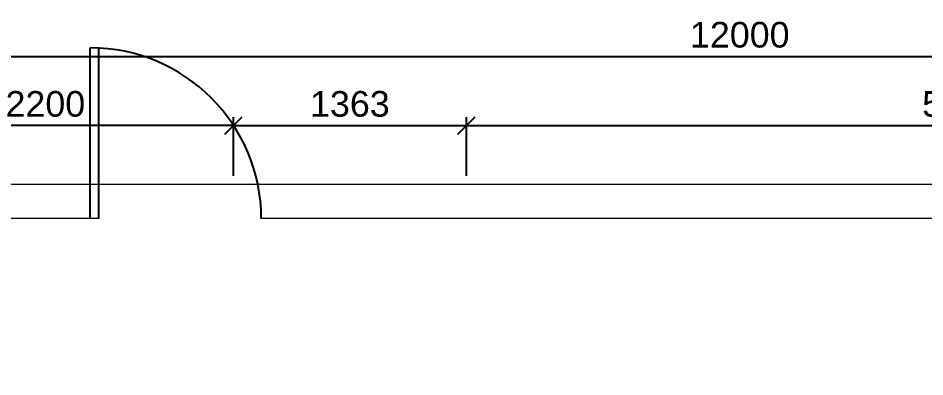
# Model space of a CAD drawing. Extents: x -1041800 to 1211622, y -13029 to 106851.
# Drawn here: x 61292 to 66597, y 23508 to 25609 of the extents above; entities that cross this region are included whole.
import ezdxf

# ---------------------------------------------------------------- set-up
doc = ezdxf.new("R2010")
doc.units = 0
doc.header["$MEASUREMENT"] = 0
doc.layers.get('0').update_dxf_attribs({"lineweight": 5})
doc.layers.add('SUPPORT', color=251, linetype='Continuous', lineweight=5)
doc.layers.add('VAN', color=7, linetype='Continuous')
doc.styles.get("Standard").update_dxf_attribs({"font": 'arial.ttf'})
doc.dimstyles.new('TL100', dxfattribs={"dimscale": 0, "dimtxt": 200, "dimasz": 100, "dimexe": 50, "dimexo": 50, "dimgap": 50, "dimtad": 1, "dimdec": 0, "dimtxsty": 'Standard', "dimblk": 'OBLIQUE', "dimcen": 2.5, "dimclrd": 6, "dimclre": 6, "dimclrt": 3, "dimadec": 0, "dimazin": 0, "dimtfac": 1, "dimtdec": 0, "dimtmove": 0, "dimatfit": 3, "dimldrblk": 'OBLIQUE', "dimfxl": 1, "dimarcsym": 0})

# ---------------------------------------------------------------- blocks, each defined once
blk = doc.blocks.new('_Oblique')
at = {"color": 0, "linetype": 'ByBlock', "lineweight": -2}
blk.add_line((-0.5, -0.5), (0.5, 0.5), dxfattribs=at)
blk = doc.blocks.new('*D181')
at = {"layer": 'Defpoints', "color": 0, "transparency": 16777216}
for p in [(71513.6, 25384), (59513.6, 24634.9), (71513.6, 24384.9)]:
    blk.add_point(p, dxfattribs=at)
at = {"layer": 'VAN', "color": 6, "lineweight": -2, "transparency": 16777216}
for p, q in [((59513.6, 24684.9), (59513.6, 25434)), ((71513.6, 24434.9), (71513.6, 25434)), ((59513.6, 25384), (71513.6, 25384))]:
    blk.add_line(p, q, dxfattribs=at)
at = {"layer": 'VAN', "color": 6, "lineweight": -2, "transparency": 16777216, "xscale": 100, "yscale": 100, "zscale": 100, "rotation": 180}
blk.add_blockref('_Oblique', (59513.6, 25384), dxfattribs=at)
at = {"layer": 'VAN', "color": 6, "lineweight": -2, "transparency": 16777216, "xscale": 100, "yscale": 100, "zscale": 100}
blk.add_blockref('_Oblique', (71513.6, 25384), dxfattribs=at)
at = {"layer": 'VAN', "color": 3, "transparency": 16777216, "insert": (65513.6, 25510.6), "char_height": 150, "attachment_point": 5}
blk.add_mtext('12000', dxfattribs=at)
blk = doc.blocks.new('*D182')
at = {"layer": 'Defpoints', "color": 0, "transparency": 16777216}
for p in [(63914, 24979.2), (62550.9, 24634.9), (63914, 24634.9)]:
    blk.add_point(p, dxfattribs=at)
at = {"layer": 'VAN', "color": 6, "lineweight": -2, "transparency": 16777216}
for p, q in [((62550.9, 24684.9), (62550.9, 25029.2)), ((63914, 24684.9), (63914, 25029.2)), ((62550.9, 24979.2), (63914, 24979.2))]:
    blk.add_line(p, q, dxfattribs=at)
at = {"layer": 'VAN', "color": 6, "lineweight": -2, "transparency": 16777216, "xscale": 100, "yscale": 100, "zscale": 100, "rotation": 180}
blk.add_blockref('_Oblique', (62550.9, 24979.2), dxfattribs=at)
at = {"layer": 'VAN', "color": 6, "lineweight": -2, "transparency": 16777216, "xscale": 100, "yscale": 100, "zscale": 100}
blk.add_blockref('_Oblique', (63914, 24979.2), dxfattribs=at)
at = {"layer": 'VAN', "color": 3, "transparency": 16777216, "insert": (63232.5, 25105.8), "char_height": 150, "attachment_point": 5}
blk.add_mtext('1363', dxfattribs=at)
blk = doc.blocks.new('*D183')
at = {"layer": 'Defpoints', "color": 0, "transparency": 16777216}
for p in [(69713.6, 24979.2), (63914, 24634.9), (69713.6, 24634.9)]:
    blk.add_point(p, dxfattribs=at)
at = {"layer": 'VAN', "color": 6, "lineweight": -2, "transparency": 16777216}
for p, q in [((63914, 24684.9), (63914, 25029.2)), ((69713.6, 24684.9), (69713.6, 25029.2)), ((63914, 24979.2), (69713.6, 24979.2))]:
    blk.add_line(p, q, dxfattribs=at)
at = {"layer": 'VAN', "color": 6, "lineweight": -2, "transparency": 16777216, "xscale": 100, "yscale": 100, "zscale": 100, "rotation": 180}
blk.add_blockref('_Oblique', (63914, 24979.2), dxfattribs=at)
at = {"layer": 'VAN', "color": 6, "lineweight": -2, "transparency": 16777216, "xscale": 100, "yscale": 100, "zscale": 100}
blk.add_blockref('_Oblique', (69713.6, 24979.2), dxfattribs=at)
at = {"layer": 'VAN', "color": 3, "transparency": 16777216, "insert": (66813.8, 25105.8), "char_height": 150, "attachment_point": 5}
blk.add_mtext('5800', dxfattribs=at)
blk = doc.blocks.new('*D187')
at = {"layer": 'Defpoints', "color": 0, "transparency": 16777216}
for p in [(60350.9, 24979.2), (60350.9, 24634.9), (62550.9, 24634.9)]:
    blk.add_point(p, dxfattribs=at)
at = {"layer": 'VAN', "color": 6, "lineweight": -2, "transparency": 16777216}
for p, q in [((60350.9, 24684.9), (60350.9, 25029.2)), ((62550.9, 24684.9), (62550.9, 25029.2)), ((62550.9, 24979.2), (60350.9, 24979.2))]:
    blk.add_line(p, q, dxfattribs=at)
at = {"layer": 'VAN', "color": 6, "lineweight": -2, "transparency": 16777216, "xscale": 100, "yscale": 100, "zscale": 100, "rotation": 180}
blk.add_blockref('_Oblique', (60350.9, 24979.2), dxfattribs=at)
at = {"layer": 'VAN', "color": 6, "lineweight": -2, "transparency": 16777216, "xscale": 100, "yscale": 100, "zscale": 100}
blk.add_blockref('_Oblique', (62550.9, 24979.2), dxfattribs=at)
at = {"layer": 'VAN', "color": 3, "transparency": 16777216, "insert": (61450.9, 25105.8), "char_height": 150, "attachment_point": 5}
blk.add_mtext('2200', dxfattribs=at)

msp = doc.modelspace()

# ---------------------------------------------------------------- linework, layer by layer
at = {"layer": 'SUPPORT', "color": 252, "lineweight": 5}
msp.add_lwpolyline([(59513.6, 18634.9), (71513.6, 18634.9), (71513.6, 24634.9), (59513.6, 24634.9)], close=True, dxfattribs=at)
for points in [[(61763.8, 24434.9), (59713.6, 24434.9), (59713.6, 18834.9), (66513.6, 18834.9)], [(68513.6, 18834.9), (71313.6, 18834.9), (71313.6, 24434.9), (62713.8, 24434.9)]]:
    msp.add_lwpolyline(points, dxfattribs=at)
at = {"layer": 'VAN', "color": 0}
for p, q in [((61713.8, 24434.9), (61713.8, 25434.9)), ((61763.8, 24434.9), (61763.8, 25434.9))]:
    msp.add_line(p, q, dxfattribs=at)
msp.add_arc((61713.8, 24434.9), 1000, 0, 90, dxfattribs=at)

# ---------------------------------------------------------------- dimensions: what is measured, and where the dimension line sits
for base, p1, p2, picture, middle in [((71513.6, 25384), (59513.6, 24634.9), (71513.6, 24384.9), '*D181', (65513.6, 25510.6)), ((60350.9, 24979.2), (62550.9, 24634.9), (60350.9, 24634.9), '*D187', (61450.9, 25105.8)), ((63914, 24979.2), (62550.9, 24634.9), (63914, 24634.9), '*D182', (63232.5, 25105.8)), ((69713.6, 24979.2), (63914, 24634.9), (69713.6, 24634.9), '*D183', (66813.8, 25105.8))]:
    dim = msp.add_linear_dim(base=base, p1=p1, p2=p2, dimstyle='TL100', override={"dimscale": 1, "dimtxt": 150}, dxfattribs=at)
    dim.commit()
    dim.dimension.update_dxf_attribs({"geometry": picture, "text_midpoint": middle})

doc.saveas('drawing.dxf')
